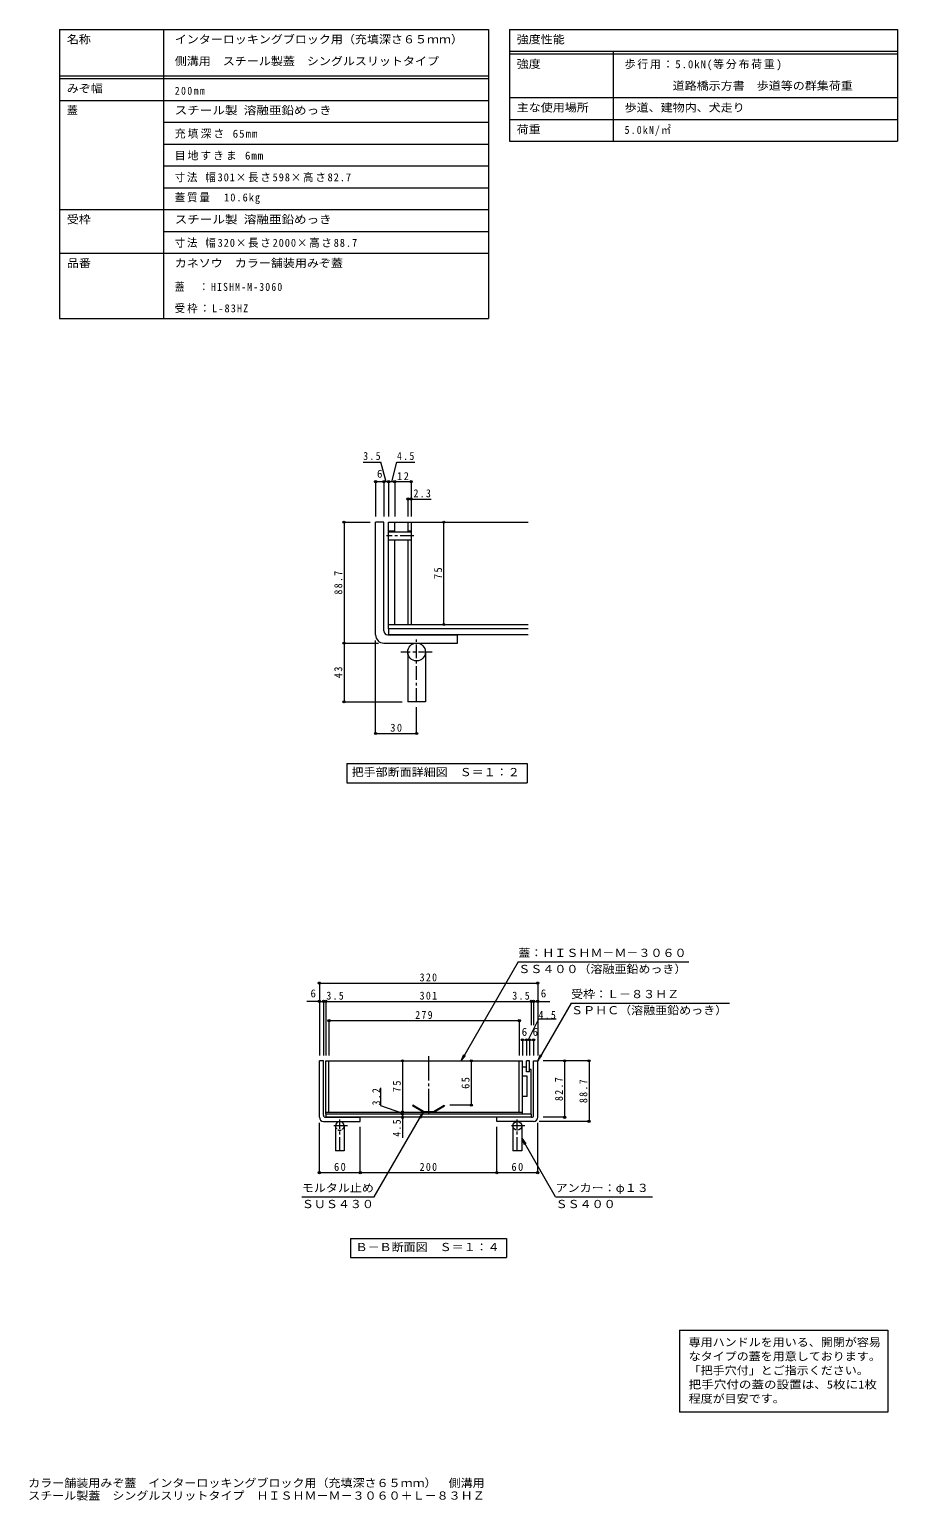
# Model space of a CAD drawing. Units: millimetres, scale not verified, with parts at other scales. Extents: x -1310 to 1549, y -1090 to 1067.
# Drawn here: x 277 to 1549, y -1090 to 1067 of the extents above; entities that cross this region are included whole.
import ezdxf
from ezdxf.enums import TextEntityAlignment as Align

# ---------------------------------------------------------------- set-up
doc = ezdxf.new("R2010")
doc.units = ezdxf.units.MM
doc.header["$LTSCALE"] = 4
doc.header["$PDMODE"] = 32
doc.header["$PDSIZE"] = 3.2
for name, pattern in [('CHAIN1', [8, 5, -1, 1, -1]), ('CHAIN2', [12, 9, -1, 1, -1]), ('DASHED1', [1.8, 1.2, -0.6])]:
    doc.linetypes.add(name, pattern=pattern)
for name, color, linetype, lineweight in [('4-0', 4, 'Continuous', 9), ('4-1', 2, 'Continuous', 9), ('4-2', 7, 'Continuous', 9), ('4-4', 7, 'Continuous', 9), ('4-5', 7, 'Continuous', 9), ('4-9', 5, 'Continuous', 5), ('4-A', 4, 'DASHED1', 9), ('D-1', 2, 'Continuous', 9), ('D-2', 3, 'Continuous', 9), ('D-4', 7, 'Continuous', 9), ('D-5', 7, 'Continuous', 9), ('D-9', 5, 'Continuous', 5), ('D-A', 4, 'Continuous', 9), ('F-5_F-5ﾚｲﾔ', 2, 'Continuous', 9), ('F-F_F-Fﾚｲﾔ', 7, 'Continuous', 9)]:
    doc.layers.add(name, color=color, linetype=linetype, lineweight=lineweight)
doc.styles.add('ＭＳ ゴシック', font='')
doc.styles.get('ＭＳ ゴシック').set_extended_font_data('MS Gothic')

msp = doc.modelspace()

# ---------------------------------------------------------------- linework, layer by layer
at = {"layer": '4-0', "color": 7, "linetype": 'CHAIN2'}
msp.add_line((862.035, -438.433), (862.035, -523.152), dxfattribs=at)
at = {"layer": '4-1'}
for p, q in [((708.035, -445.513), (702.035, -445.513)), ((702.035, -528.213), (702.035, -445.513)), ((708.035, -525.213), (708.035, -445.513)), ((1016.035, -445.513), (1022.035, -445.513)), ((1016.035, -525.213), (1016.035, -445.513)), ((1022.035, -528.213), (1022.035, -445.513)), ((708.035, -534.213), (762.035, -534.213)), ((711.035, -528.213), (762.035, -528.213)), ((762.035, -534.213), (762.035, -528.213)), ((962.035, -534.213), (962.035, -528.213)), ((1013.035, -528.213), (962.035, -528.213)), ((1016.035, -534.213), (962.035, -534.213))]:
    msp.add_line(p, q, dxfattribs=at)
for centre, radius, start, end in [((708.035, -528.213), 6, 180, 270), ((711.035, -525.213), 3, 180, 270), ((1013.035, -525.213), 3, 270, 0), ((1016.035, -528.213), 6, 270, 0)]:
    msp.add_arc(centre, radius, start, end, dxfattribs=at)
at = {"layer": '4-2'}
for p, q in [((711.535, -523.713), (711.535, -445.512)), ((711.535, -445.512), (999.535, -445.512)), ((716.035, -520.513), (716.035, -445.512)), ((995.035, -520.513), (995.035, -445.512)), ((999.535, -523.713), (999.535, -445.512)), ((1010.036, -445.512), (1005.536, -445.512)), ((1005.536, -461.512), (1005.536, -445.512)), ((1010.036, -461.512), (1010.036, -445.512)), ((1005.536, -454.512), (999.535, -454.512)), ((1006.535, -467.713), (999.535, -467.713)), ((1010.036, -461.512), (1005.536, -461.512)), ((1006.535, -497.713), (1006.535, -467.713)), ((1012.536, -458.012), (1010.036, -458.012)), ((1012.536, -523.713), (1012.536, -458.012)), ((1006.535, -497.713), (999.535, -497.713)), ((711.535, -520.513), (999.535, -520.513)), ((1012.536, -523.713), (711.535, -523.713))]:
    msp.add_line(p, q, dxfattribs=at)
at = {"layer": '4-2', "color": 3}
for p, q in [((854.267, -520.513), (838.447, -511.379)), ((869.535, -519.513), (885.124, -510.513)), ((869.803, -520.513), (885.624, -511.379)), ((885.124, -510.513), (885.624, -511.379)), ((854.267, -520.513), (869.803, -520.513)), ((854.535, -519.513), (869.535, -519.513))]:
    msp.add_line(p, q, dxfattribs=at)
msp.add_lwpolyline([(854.535, -519.513), (838.947, -510.513), (838.447, -511.379)], dxfattribs=at)
at = {"layer": '4-4'}
for p, q in [((702.035, -330.292), (702.035, -437.513)), ((702.035, -331.492), (1022.035, -331.492)), ((1022.035, -330.292), (1022.035, -437.513)), ((702.035, -358.318), (683.605, -358.318)), ((702.035, -358.318), (708.035, -358.318)), ((708.035, -357.118), (708.035, -437.513)), ((708.035, -358.318), (711.535, -358.318)), ((711.535, -357.118), (711.535, -437.512)), ((711.535, -358.318), (1012.536, -358.318)), ((1012.536, -357.118), (1012.536, -393.371)), ((1012.536, -358.318), (1016.035, -358.318)), ((1016.035, -357.118), (1016.035, -393.371)), ((1016.035, -358.318), (1022.035, -358.318)), ((1022.035, -358.318), (1039.867, -358.318)), ((716.035, -385.332), (716.035, -437.512)), ((716.035, -386.532), (995.035, -386.532)), ((995.035, -385.332), (995.035, -437.512)), ((999.535, -413.546), (999.535, -437.512)), ((999.535, -414.746), (1005.536, -414.746)), ((1005.536, -413.546), (1005.536, -437.512)), ((1005.536, -414.746), (1010.036, -414.746)), ((1010.036, -413.546), (1010.036, -437.512)), ((1010.036, -414.746), (1016.035, -414.746)), ((1016.035, -413.546), (1016.035, -437.513)), ((823.904, -445.512), (823.904, -520.513)), ((924.604, -445.512), (924.604, -510.513)), ((1098.494, -445.513), (1030.035, -445.513)), ((1061.456, -445.513), (1061.456, -528.213)), ((1097.294, -445.513), (1097.294, -534.213)), ((925.804, -510.513), (893.124, -510.513)), ((702.035, -610.492), (702.035, -536.213)), ((823.904, -520.513), (823.904, -523.713)), ((823.904, -523.713), (823.904, -528.213)), ((823.904, -528.213), (823.904, -558.35)), ((1022.035, -610.492), (1022.035, -536.213)), ((1098.494, -534.213), (1024.035, -534.213)), ((1062.656, -528.213), (1030.035, -528.213)), ((762.035, -610.492), (762.035, -542.213)), ((962.035, -610.492), (962.035, -542.213)), ((702.035, -609.292), (762.035, -609.292)), ((762.035, -609.292), (962.035, -609.292)), ((962.035, -609.292), (1022.035, -609.292))]:
    msp.add_line(p, q, dxfattribs=at)
for points in [[(1049.102, -384.205), (1023.102, -384.205), (1007.786, -414.746)], [(791.487, -484.82), (791.487, -510.82), (823.904, -522.113)]]:
    msp.add_lwpolyline(points, dxfattribs=at)
for p in [(702.035, -331.492), (1022.035, -331.492), (702.035, -358.318), (708.035, -358.318), (711.535, -358.318), (1012.536, -358.318), (1016.035, -358.318), (1022.035, -358.318), (716.035, -386.532), (995.035, -386.532), (999.535, -414.746), (1005.536, -414.746), (1010.036, -414.746), (1016.035, -414.746), (823.904, -445.512), (924.604, -445.512), (1061.456, -445.513), (1097.294, -445.513), (924.604, -510.513), (823.904, -520.513), (823.904, -523.713), (823.904, -528.213), (1061.456, -528.213), (1097.294, -534.213), (702.035, -609.292), (762.035, -609.292), (962.035, -609.292), (1022.035, -609.292)]:
    msp.add_point(p, dxfattribs=at)
at = {"layer": '4-5'}
for p, q in [((993.6, -300.495), (1243.6, -300.495)), ((1070.876, -360.918), (1022.035, -445.513)), ((1070.876, -360.918), (1302.876, -360.918)), ((909.874, -445.512), (915.962, -437.578)), ((1022.035, -445.513), (1025.862, -436.274)), ((1022.035, -445.513), (1028.123, -437.579)), ((854.267, -520.513), (848.18, -528.446)), ((854.267, -520.513), (850.441, -529.751)), ((998.535, -558.963), (1002.362, -568.201)), ((998.535, -558.963), (1004.623, -566.896)), ((1048.226, -645.029), (998.535, -558.963)), ((1048.226, -645.029), (1190.226, -645.029)), ((747.835, -705.898), (976.235, -705.898)), ((747.835, -705.898), (747.835, -733.898)), ((976.235, -705.898), (976.235, -733.898)), ((747.835, -733.898), (976.235, -733.898))]:
    msp.add_line(p, q, dxfattribs=at)
for points in [[(993.6, -300.495), (909.874, -445.512), (913.701, -436.273)], [(676.378, -645.029), (782.378, -645.029), (854.267, -520.513)]]:
    msp.add_lwpolyline(points, dxfattribs=at)
at = {"layer": '4-9'}
for p, q in [((711.535, -523.713), (711.535, -528.213)), ((1012.536, -523.713), (711.535, -523.713)), ((1012.536, -528.213), (711.535, -528.213)), ((1012.536, -523.713), (1012.536, -528.213))]:
    msp.add_line(p, q, dxfattribs=at)
at = {"layer": '4-A', "linetype": 'CHAIN1'}
for p, q in [((732.035, -577.213), (732.035, -531.542)), ((992.035, -577.213), (992.035, -531.542)), ((743.362, -540.713), (720.378, -540.713)), ((1003.362, -540.713), (980.378, -540.713))]:
    msp.add_line(p, q, dxfattribs=at)
at = {"layer": '4-A', "linetype": 'Continuous'}
for p, q in [((725.535, -540.713), (725.535, -577.213)), ((985.535, -540.713), (985.535, -577.213))]:
    msp.add_line(p, q, dxfattribs=at)
for points in [[(738.535, -540.713), (738.535, -577.213), (725.535, -577.213)], [(998.535, -540.713), (998.535, -577.213), (985.535, -577.213)]]:
    msp.add_lwpolyline(points, dxfattribs=at)
msp.add_circle((992.035, -540.713), 6.5, dxfattribs=at)
msp.add_arc((732.035, -540.713), 6.5, 0, 180, dxfattribs=at)
at = {"layer": '4-A'}
msp.add_arc((732.035, -540.713), 6.5, 180, 0, dxfattribs=at)
at = {"layer": 'D-1'}
for p, q in [((796.521, 344.276), (784.521, 344.276)), ((784.521, 178.876), (784.521, 344.276)), ((796.521, 184.876), (796.521, 344.276)), ((802.521, 178.876), (904.521, 178.876)), ((904.521, 166.876), (904.521, 178.876)), ((796.521, 166.876), (904.521, 166.876))]:
    msp.add_line(p, q, dxfattribs=at)
for centre, radius in [((796.521, 178.876), 12), ((802.521, 184.876), 6)]:
    msp.add_arc(centre, radius, 180, 270, dxfattribs=at)
at = {"layer": 'D-2', "linetype": 'CHAIN1'}
msp.add_line((840.497, 324.277), (800.594, 324.277), dxfattribs=at)
at = {"layer": 'D-2', "color": 7}
for p, q in [((803.521, 344.277), (1008.082, 344.277)), ((803.521, 187.876), (803.521, 344.277)), ((812.521, 330.277), (812.521, 344.277)), ((812.521, 194.276), (812.521, 318.277)), ((803.521, 194.276), (1008.082, 194.276))]:
    msp.add_line(p, q, dxfattribs=at)
at = {"layer": 'D-2'}
for p, q in [((812.521, 330.777), (803.521, 330.777)), ((803.521, 330.277), (836.521, 330.277)), ((836.521, 330.777), (831.921, 330.777)), ((803.521, 318.277), (836.521, 318.277)), ((812.521, 317.777), (803.521, 317.777)), ((836.521, 317.777), (831.921, 317.777))]:
    msp.add_line(p, q, dxfattribs=at)
at = {"layer": 'D-2', "color": 4}
for p, q in [((831.921, 344.277), (831.921, 330.277)), ((836.521, 344.277), (836.521, 194.278)), ((831.921, 318.277), (831.921, 194.278))]:
    msp.add_line(p, q, dxfattribs=at)
at = {"layer": 'D-4'}
for p, q in [((766.298, 432.263), (792.298, 432.263)), ((800.021, 403.441), (792.298, 432.263)), ((808.021, 403.441), (815.744, 432.263)), ((815.744, 432.263), (841.744, 432.263)), ((784.521, 404.641), (784.521, 352.276)), ((796.521, 403.441), (784.521, 403.441)), ((796.521, 404.641), (796.521, 352.276)), ((803.521, 403.441), (796.521, 403.441)), ((803.521, 404.641), (803.521, 352.277)), ((812.521, 403.441), (803.521, 403.441)), ((812.521, 404.641), (812.521, 352.277)), ((836.521, 403.441), (812.521, 403.441)), ((836.521, 404.641), (836.521, 352.277)), ((831.921, 379.26), (831.921, 352.277)), ((836.521, 378.06), (831.921, 378.06)), ((836.521, 378.06), (866.005, 378.06)), ((736.974, 344.276), (776.521, 344.276)), ((738.174, 344.276), (738.174, 166.876)), ((884.399, 194.276), (884.399, 344.276)), ((736.974, 166.876), (788.521, 166.876)), ((738.174, 166.876), (738.174, 80.876)), ((784.521, 33.283), (784.521, 170.876)), ((736.974, 80.876), (823.521, 80.876)), ((844.521, 33.283), (844.521, 72.876)), ((784.521, 34.483), (844.521, 34.483))]:
    msp.add_line(p, q, dxfattribs=at)
for p in [(784.521, 403.441), (796.521, 403.441), (803.521, 403.441), (812.521, 403.441), (836.521, 403.441), (831.921, 378.06), (836.521, 378.06), (738.174, 344.276), (884.399, 344.276), (884.399, 194.276), (738.174, 166.876), (738.174, 80.876), (784.521, 34.483), (844.521, 34.483)]:
    msp.add_point(p, dxfattribs=at)
at = {"layer": 'D-5'}
for p, q in [((742.096, -9.67), (1006.496, -9.67)), ((742.096, -9.67), (742.096, -37.67)), ((1006.496, -9.67), (1006.496, -37.67)), ((742.096, -37.67), (1006.496, -37.67))]:
    msp.add_line(p, q, dxfattribs=at)
at = {"layer": 'D-9'}
for p, q in [((1008.082, 187.876), (803.521, 187.876)), ((803.521, 187.876), (803.521, 178.876)), ((1008.082, 178.876), (803.521, 178.876))]:
    msp.add_line(p, q, dxfattribs=at)
at = {"layer": 'D-A', "linetype": 'CHAIN1'}
for p, q in [((867.175, 153.876), (821.207, 153.876)), ((844.521, 80.876), (844.521, 172.218))]:
    msp.add_line(p, q, dxfattribs=at)
at = {"layer": 'D-A'}
msp.add_line((831.521, 153.876), (831.521, 80.876), dxfattribs=at)
msp.add_lwpolyline([(857.521, 153.876), (857.521, 80.876), (831.521, 80.876)], dxfattribs=at)
msp.add_circle((844.521, 153.876), 13, dxfattribs=at)
at = {"layer": 'F-5_F-5ﾚｲﾔ', "color": 7}
for p, q in [((980.605, 1066.531), (1549.291, 1066.531)), ((980.605, 1066.531), (980.605, 902.531)), ((1549.291, 1066.531), (1549.291, 902.531)), ((980.605, 1034.531), (1549.291, 1034.531)), ((980.605, 1030.531), (1549.291, 1030.531)), ((1132.8, 1034.531), (1132.8, 902.531)), ((980.605, 966.531), (1549.291, 966.531)), ((980.605, 934.531), (1549.291, 934.531)), ((980.605, 902.531), (1549.291, 902.531))]:
    msp.add_line(p, q, dxfattribs=at)
at = {"layer": 'F-F_F-Fﾚｲﾔ'}
for p, q in [((321.419, 1066.531), (949.677, 1066.531)), ((321.419, 1066.531), (321.419, 642.531)), ((473.614, 1066.531), (473.614, 642.531)), ((949.677, 1066.531), (949.677, 642.531)), ((321.419, 998.531), (949.677, 998.531)), ((321.419, 994.531), (949.677, 994.531)), ((321.419, 962.531), (949.677, 962.531)), ((473.614, 930.531), (949.677, 930.531)), ((473.614, 898.531), (949.677, 898.531)), ((473.614, 866.531), (949.677, 866.531)), ((473.614, 834.531), (949.677, 834.531)), ((321.419, 802.531), (949.677, 802.531)), ((473.614, 770.531), (949.677, 770.531)), ((321.419, 738.531), (949.677, 738.531)), ((321.419, 642.531), (949.677, 642.531)), ((1229.984, -840.249), (1229.984, -960.249))]:
    msp.add_line(p, q, dxfattribs=at)
msp.add_lwpolyline([(1229.984, -840.249), (1535.229, -840.249), (1535.229, -960.249), (1229.984, -960.249)], dxfattribs=at)

# ---------------------------------------------------------------- texts
at = {"layer": '4-4', "color": 2, "style": 'ＭＳ ゴシック'}
for p in [(689.07, -355.918), (1026.519, -355.918), (998.535, -412.346), (1014.55, -412.346)]:
    msp.add_text('6', height=11.73, dxfattribs=at).set_placement(p, align=Align.BOTTOM_LEFT)
at = {"layer": '4-4', "color": 2, "char_height": 11.73, "attachment_point": 7, "style": 'ＭＳ ゴシック'}
for s, insert in [('\\T1.27;\\W0.9;320', (849.035, -329.092)), ('\\T1.27;\\W0.9;3.5', (712.322, -355.918)), ('\\T1.27;\\W0.9;301', (849.035, -355.918)), ('\\T1.27;\\W0.9;3.5', (984.8, -355.918)), ('\\T1.27;\\W0.9;279', (842.535, -384.132)), ('\\T1.27;\\W0.9;4.5', (1023.102, -384.205)), ('\\T1.27;\\W0.95;60', (723.535, -606.892)), ('\\T1.27;\\W0.9;200', (849.035, -606.892)), ('\\T1.27;\\W0.95;60', (983.535, -606.892))]:
    msp.add_mtext(s, dxfattribs=dict(at, insert=insert))
at = {"layer": '4-4', "color": 2, "char_height": 11.73, "attachment_point": 7, "rotation": 90, "style": 'ＭＳ ゴシック'}
for s, insert in [('\\T1.27;\\W0.95;65', (922.204, -486.512)), ('\\T1.28;\\W0.9;82.7', (1059.056, -504.363)), ('\\T1.28;\\W0.9;88.7', (1094.894, -507.363)), ('\\T1.27;\\W0.9;3.2', (791.487, -510.82)), ('\\T1.27;\\W0.95;75', (821.504, -491.512)), ('\\T1.27;\\W0.9;4.5', (821.504, -556.713))]:
    msp.add_mtext(s, dxfattribs=dict(at, insert=insert))
at = {"layer": '4-5', "color": 2, "style": 'ＭＳ ゴシック', "width": 1.1}
for s, p in [('蓋：ＨＩＳＨＭ－Ｍ－３０６０', (993.6, -296.661)), ('ＳＳ４００（溶融亜鉛めっき）', (993.6, -320.329)), ('受枠：Ｌ－８３ＨＺ', (1070.876, -357.084)), ('ＳＰＨＣ（溶融亜鉛めっき）', (1070.876, -380.753)), ('モルタル止め', (676.378, -641.195)), ('アンカー：φ１３', (1048.226, -641.195)), ('ＳＵＳ４３０', (676.378, -664.864)), ('ＳＳ４００', (1048.226, -664.864)), ('Ｂ－Ｂ断面図\u3000Ｓ＝１：４', (755.035, -727.898))]:
    msp.add_text(s, height=11.73, dxfattribs=at).set_placement(p, align=Align.BOTTOM_LEFT)
at = {"layer": 'D-4', "color": 2, "style": 'ＭＳ ゴシック'}
msp.add_text('6', height=11.73, dxfattribs=at).set_placement((786.521, 405.841), align=Align.BOTTOM_LEFT)
at = {"layer": 'D-4', "color": 2, "char_height": 11.73, "attachment_point": 7, "style": 'ＭＳ ゴシック'}
for s, insert in [('\\T1.27;\\W0.9;3.5', (766.298, 435.207)), ('\\T1.27;\\W0.9;4.5', (815.744, 435.207)), ('\\T1.27;\\W0.95;12', (816.021, 405.841)), ('\\T1.27;\\W0.9;2.3', (840.005, 380.46)), ('\\T1.27;\\W0.95;30', (806.021, 36.883))]:
    msp.add_mtext(s, dxfattribs=dict(at, insert=insert))
at = {"layer": 'D-4', "color": 2, "char_height": 11.73, "attachment_point": 7, "rotation": 90, "style": 'ＭＳ ゴシック'}
for s, insert in [('\\T1.28;\\W0.9;88.7', (735.774, 238.076)), ('\\T1.27;\\W0.95;75', (881.999, 260.776)), ('\\T1.27;\\W0.95;43', (735.774, 115.376))]:
    msp.add_mtext(s, dxfattribs=dict(at, insert=insert))
at = {"layer": 'D-5', "color": 2, "style": 'ＭＳ ゴシック', "width": 1.1}
msp.add_text('把手部断面詳細図\u3000Ｓ＝１：２', height=11.73, dxfattribs=at).set_placement((749.296, -31.67), align=Align.BOTTOM_LEFT)
at = {"layer": 'F-5_F-5ﾚｲﾔ', "style": 'ＭＳ ゴシック'}
for s, width, p in [('インターロッキングブロック用（充填深さ６５ｍｍ）', 1.1, (490.148, 1042.531)), ('強度性能', 1.1, (991.252, 1042.531)), ('側溝用\u3000スチール製蓋\u3000シングルスリットタイプ', 1.1, (490.148, 1010.531)), ('強度', 1.1, (991.252, 1006.531)), ('\u3000\u3000\u3000\u3000道路橋示方書\u3000歩道等の群集荷重', 1.1, (1149.334, 974.531)), ('スチール製 溶融亜鉛めっき', 1.15, (490.148, 938.531)), ('主な使用場所', 1.1, (991.252, 942.531)), ('歩道、建物内、犬走り', 1.1, (1149.334, 942.531)), ('荷重', 1.1, (991.252, 910.531)), ('カラー舗装用みぞ蓋\u3000インターロッキングブロック用（充填深さ６５ｍｍ）\u3000側溝用', 1.1, (275.467, -1073.773)), ('スチール製蓋\u3000シングルスリットタイプ\u3000ＨＩＳＨＭ－Ｍ－３０６０＋Ｌ－８３ＨＺ', 1.1, (275.467, -1092.281))]:
    msp.add_text(s, height=11.73, dxfattribs=dict(at, width=width)).set_placement(p, align=Align.BOTTOM_LEFT)
at = {"layer": 'F-5_F-5ﾚｲﾔ', "char_height": 11.73, "attachment_point": 7, "style": 'ＭＳ ゴシック'}
for s, insert in [('\\T1.16;歩行用：5.0kN(等分布荷重)', (1149.334, 1006.531)), ('\\T1.28;\\W0.9;200mm', (490.148, 970.531)), ('\\T1.18;充填深さ\\~65mm', (490.148, 906.531)), ('\\T1.24;\\W0.9;5.0kN/㎡', (1149.334, 910.531)), ('\\T1.17;目地すきま\\~6mm', (490.148, 874.531))]:
    msp.add_mtext(s, dxfattribs=dict(at, insert=insert))
at = {"layer": 'F-F_F-Fﾚｲﾔ', "color": 2, "style": 'ＭＳ ゴシック'}
for s, width, p in [('名称', 1.1, (332.066, 1042.531)), ('みぞ幅', 1.1, (332.066, 970.531)), ('受枠', 1.1, (332.066, 778.531)), ('スチール製 溶融亜鉛めっき', 1.15, (490.148, 778.531)), ('品番', 1.1, (332.066, 714.531)), ('カネソウ\u3000カラー舗装用みぞ蓋', 1.1, (490.148, 714.531)), ('専用ハンドルを用いる、開閉が容易', 1.1, (1243.175, -867.393)), ('なタイプの蓋を用意しております。', 1.1, (1243.175, -888.068)), ('「把手穴付」とご指示ください。', 1.1, (1243.175, -908.742)), ('把手穴付の蓋の設置は、5枚に1枚', 1.15, (1243.175, -929.416)), ('程度が目安です。', 1.1, (1243.175, -950.091))]:
    msp.add_text(s, height=11.73, dxfattribs=dict(at, width=width)).set_placement(p, align=Align.BOTTOM_LEFT)
msp.add_text('蓋', height=11.73, dxfattribs=at).set_placement((332.066, 938.531), align=Align.BOTTOM_LEFT)
at = {"layer": 'F-F_F-Fﾚｲﾔ', "color": 2, "char_height": 11.73, "attachment_point": 7, "style": 'ＭＳ ゴシック'}
for s, insert in [('\\T1.18;\\W0.95;寸法\\~幅301×長さ598×高さ82.7', (490.148, 842.531)), ('\\T1.19;\\W0.95;蓋質量\u300010.6kg', (490.148, 810.531)), ('\\T1.18;\\W0.95;寸法\\~幅320×長さ2000×高さ88.7', (490.148, 746.531)), ('\\T1.23;\\W0.9;蓋\u3000：HISHM-M-3060', (490.148, 682.531)), ('\\T1.2;\\W0.95;受枠：L-83HZ', (490.148, 650.531))]:
    msp.add_mtext(s, dxfattribs=dict(at, insert=insert))

doc.saveas('drawing.dxf')
